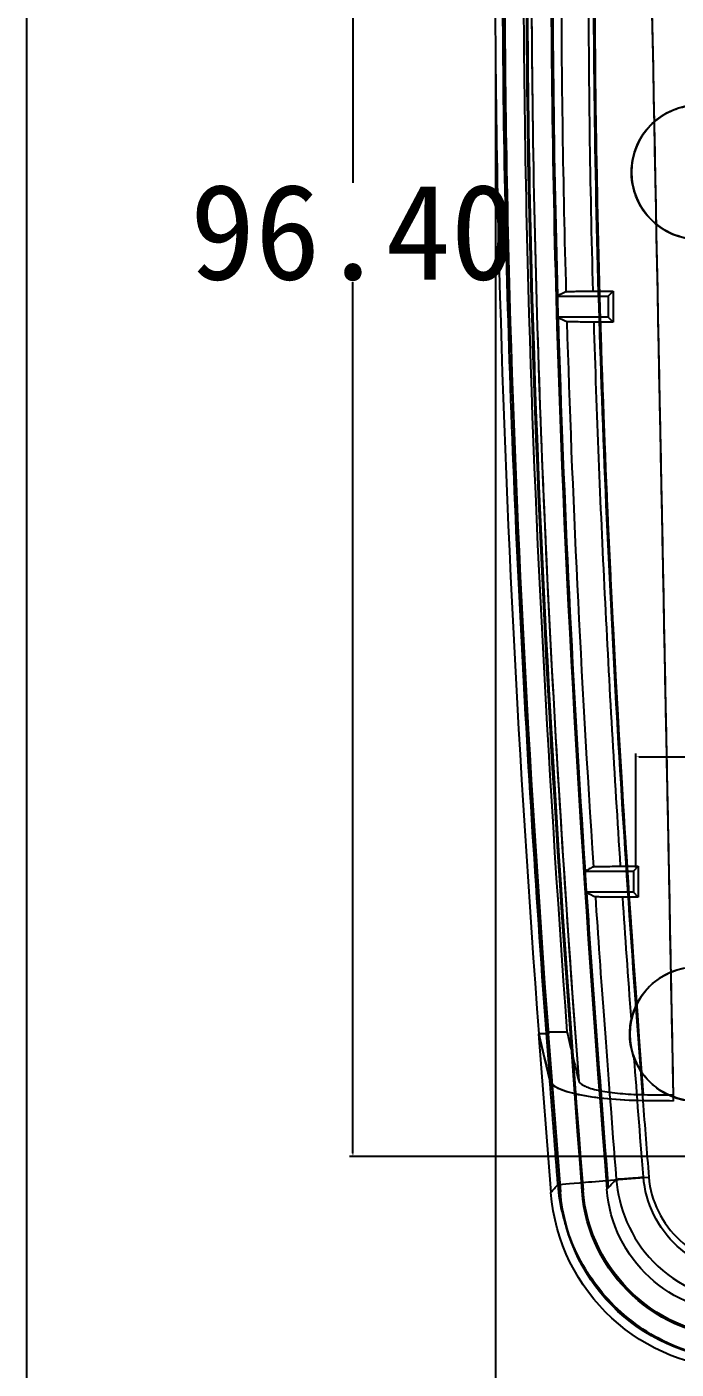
# Model space of a CAD drawing. Header units: inches. Extents: x -850 to 339, y -315 to 884.
# Drawn here: x -735.5 to -701.6, y 413.7 to 483.7 of the extents above; entities that cross this region are included whole.
import ezdxf

# ---------------------------------------------------------------- set-up
doc = ezdxf.new("R2010")
doc.units = ezdxf.units.IN
doc.header["$MEASUREMENT"] = 0
for name, color, linetype in [('VE200I1104$0000000000011', 255, 'Continuous'), ('VE200I1123$0000000000011', 255, 'Continuous'), ('VE200I1165$0000000000011', 255, 'Continuous'), ('VE200I1167$0000000000011', 255, 'Continuous'), ('VE200I1169$0000000000011', 255, 'Continuous'), ('VE200I1170$0000000000011', 255, 'Continuous'), ('VE200I1171$0000000000011', 255, 'Continuous'), ('VE200I1172$0000000000011', 255, 'Continuous'), ('VE200I12$0000000000011', 255, 'Continuous'), ('VE200I1325$0011000001011', 255, 'Continuous'), ('VE200I1326$0000000000011', 255, 'Continuous'), ('VE200I1327$0011000001011', 255, 'Continuous'), ('VE200I1328$1000000100011', 255, 'Continuous'), ('VE200I1329$1011000101011', 255, 'Continuous'), ('VE200I1335$0000000000011', 255, 'Continuous'), ('VE200I1336$0000000000011', 255, 'Continuous'), ('VE200I1344$0000000000011', 255, 'Continuous'), ('VE200I1345$0000000000011', 255, 'Continuous'), ('VE200I1346$0000000000011', 255, 'Continuous'), ('VE200I1357$0000000000011', 255, 'Continuous'), ('VE200I1358$0000000000011', 255, 'Continuous'), ('VE200I1359$0000000000011', 255, 'Continuous'), ('VE200I1360$0000000000011', 255, 'Continuous'), ('VE200I1361$0000000000011', 255, 'Continuous'), ('VE200I1362$0000000000011', 255, 'Continuous'), ('VE200I1363$0000000000011', 255, 'Continuous'), ('VE200I1364$0000000000011', 255, 'Continuous'), ('VE200I1365$0000000000011', 255, 'Continuous'), ('VE200I1366$0000000000011', 255, 'Continuous'), ('VE200I1413$0000000000011', 255, 'Continuous'), ('VE200I1414$0000000000011', 255, 'Continuous'), ('VE200I1415$0000000000011', 255, 'Continuous'), ('VE200I1416$0000000000011', 255, 'Continuous'), ('VE200I1417$0000000000011', 255, 'Continuous'), ('VE200I1418$0000000000011', 255, 'Continuous'), ('VE200I1419$0000000000011', 255, 'Continuous'), ('VE200I1420$0000000000011', 255, 'Continuous'), ('VE200I1421$0000000000011', 255, 'Continuous'), ('VE200I1422$0000000000011', 255, 'Continuous'), ('VE200I17$1011000101011', 255, 'Continuous'), ('VE200I18$1001000100011', 255, 'Continuous'), ('VE200I19$1011000101011', 255, 'Continuous'), ('VE200I22$0011000001011', 255, 'Continuous'), ('VE200I23$0000000000011', 255, 'Continuous'), ('VE200I3$1011010101011', 255, 'Continuous'), ('VE200I4$0010000001011', 255, 'Continuous'), ('VE200I41$0000000000011', 255, 'Continuous'), ('VE200I42$0000000000011', 255, 'Continuous'), ('VE200I43$1001000100011', 255, 'Continuous'), ('VE200I44$1011000101011', 255, 'Continuous'), ('VE200I45$0000000000011', 255, 'Continuous'), ('VE200I46$0000000000011', 255, 'Continuous'), ('VE200I47$0000000000011', 255, 'Continuous'), ('VE200I48$0000000000011', 255, 'Continuous'), ('VE200I5$0000000000011', 255, 'Continuous'), ('VE200I502$0000000000011', 255, 'Continuous'), ('VE200I503$0000000000011', 255, 'Continuous'), ('VE200I504$0000000000011', 255, 'Continuous'), ('VE200I509$0000000000011', 255, 'Continuous'), ('VE200I54$0000000000111', 255, 'Continuous'), ('VE200I548$0000000000011', 255, 'Continuous'), ('VE200I549$0000000000011', 255, 'Continuous'), ('VE200I550$0100100000011', 255, 'Continuous'), ('VE200I555$0000000000111', 255, 'Continuous'), ('VE200I556$0000000000011', 255, 'Continuous'), ('VE200I557$0000000000011', 255, 'Continuous'), ('VE200I558$0000000000011', 255, 'Continuous'), ('VE200I559$0000000000011', 255, 'Continuous'), ('VE200I560$0000000000011', 255, 'Continuous'), ('VE200I561$0000000000011', 255, 'Continuous'), ('VE200I562$0000000000011', 255, 'Continuous'), ('VE200I563$0000000000011', 255, 'Continuous'), ('VE200I564$0000000000011', 255, 'Continuous'), ('VE200I565$0000000000011', 255, 'Continuous'), ('VE200I59$0000000000011', 255, 'Continuous'), ('VE200I592$0000000000111', 255, 'Continuous'), ('VE200I593$0000000000011', 255, 'Continuous'), ('VE200I608$1000000100011', 255, 'Continuous'), ('VE200I609$1001000100011', 255, 'Continuous'), ('VE200I61$1001010100011', 255, 'Continuous'), ('VE200I610$1011000101011', 255, 'Continuous'), ('VE200I611$1011000101011', 255, 'Continuous'), ('VE200I626$0000000000011', 255, 'Continuous'), ('VE200I630$1011000101011', 255, 'Continuous'), ('VE200I640$1011000101011', 255, 'Continuous'), ('VE200I641$1011000101011', 255, 'Continuous'), ('VE200I642$1011000101011', 255, 'Continuous'), ('VE200I643$1011000101011', 255, 'Continuous'), ('VE200I644$1011000101011', 255, 'Continuous'), ('VE200I646$0011000001011', 255, 'Continuous'), ('VE200I647$0011000001011', 255, 'Continuous'), ('VE200I691$0011000001011', 255, 'Continuous'), ('VE200I699$0000000000111', 255, 'Continuous'), ('VE200I701$0000000000011', 255, 'Continuous'), ('VE200I711$0000000000011', 255, 'Continuous'), ('VE200I714$0011000001011', 255, 'Continuous'), ('VE200I768$0000000000011', 255, 'Continuous'), ('VE200I769$0000000000011', 255, 'Continuous'), ('VE200I865$0000000000011', 255, 'Continuous'), ('VE200I867$0011000001011', 255, 'Continuous'), ('VE200I868$0011000001011', 255, 'Continuous'), ('VE200I912$0000000000011', 255, 'Continuous'), ('VE200I913$0000000000011', 255, 'Continuous'), ('VE200I914$0000000000011', 255, 'Continuous'), ('VE200I915$0000000000011', 255, 'Continuous'), ('VE200I940$1011000101011', 255, 'Continuous')]:
    doc.layers.add(name, color=color, linetype=linetype)
doc.dimstyles.get("Standard").update_dxf_attribs({"dimtxt": 5, "dimasz": 0.18, "dimexe": 0.18, "dimexo": 0.0625, "dimgap": 0.09, "dimtad": 0, "dimtih": 1, "dimtoh": 1, "dimzin": 0, "dimdsep": 46, "dimtxsty": 'Standard', "dimcen": 0.09, "dimclrt": 3, "dimadec": 0, "dimazin": 0, "dimtfac": 1, "dimtofl": 0, "dimtmove": 0, "dimatfit": 3, "dimfxl": 0, "dimtolj": 1, "dimtzin": 0, "dimarcsym": 0})

# ---------------------------------------------------------------- blocks, each defined once
blk = doc.blocks.new('*D51')
at = {"color": 0, "lineweight": -2}
for p, q in [((-711.048, 482.323), (-711.048, 390.817)), ((-629.379, 479.825), (-629.379, 390.817)), ((-710.868, 390.997), (-679.47, 390.997)), ((-629.559, 390.997), (-660.957, 390.997))]:
    blk.add_line(p, q, dxfattribs=at)
at = {"color": 0}
for points in [[(-710.868, 391.027), (-710.868, 390.967), (-711.048, 390.997)], [(-629.559, 391.027), (-629.559, 390.967), (-629.379, 390.997)]]:
    blk.add_solid(points, dxfattribs=at)
at = {"layer": 'Defpoints', "color": 0}
for p in [(-711.048, 482.386, 0.5), (-629.379, 479.888, 0.5), (-629.379, 390.997)]:
    blk.add_point(p, dxfattribs=at)
at = {"color": 3, "insert": (-670.213, 390.997), "char_height": 5, "attachment_point": 5}
blk.add_mtext('\\A1;81.67', dxfattribs=at)
blk = doc.blocks.new('*D49')
at = {"color": 0, "lineweight": -2}
for p, q in [((-670.263, 521.158), (-718.667, 521.158)), ((-718.487, 520.978), (-718.487, 475.547)), ((-718.487, 424.936), (-718.487, 470.367)), ((-670.263, 424.756), (-718.667, 424.756))]:
    blk.add_line(p, q, dxfattribs=at)
at = {"color": 0}
for points in [[(-718.517, 520.978), (-718.457, 520.978), (-718.487, 521.158)], [(-718.517, 424.936), (-718.457, 424.936), (-718.487, 424.756)]]:
    blk.add_solid(points, dxfattribs=at)
at = {"layer": 'Defpoints', "color": 0}
for p in [(-718.487, 521.158), (-670.2, 521.158, 15), (-670.2, 424.756, 15)]:
    blk.add_point(p, dxfattribs=at)
at = {"color": 3, "insert": (-718.487, 472.957), "char_height": 5, "attachment_point": 5}
blk.add_mtext('\\A1;96.40', dxfattribs=at)
blk = doc.blocks.new('*D43')
at = {"color": 0, "lineweight": -2}
for p, q in [((-703.722, 439.831), (-703.722, 445.787)), ((-703.542, 445.607), (-679.521, 445.607)), ((-636.987, 445.607), (-661.008, 445.607)), ((-636.807, 439.152), (-636.807, 445.787))]:
    blk.add_line(p, q, dxfattribs=at)
at = {"color": 0}
for points in [[(-703.542, 445.637), (-703.542, 445.577), (-703.722, 445.607)], [(-636.987, 445.637), (-636.987, 445.577), (-636.807, 445.607)]]:
    blk.add_solid(points, dxfattribs=at)
at = {"layer": 'Defpoints', "color": 0}
for p in [(-636.807, 445.607), (-703.722, 439.768, 7.484), (-636.807, 439.089, 14.867)]:
    blk.add_point(p, dxfattribs=at)
at = {"color": 3, "insert": (-670.265, 445.607), "char_height": 5, "attachment_point": 5}
blk.add_mtext('\\A1;66.91', dxfattribs=at)

msp = doc.modelspace()

# ---------------------------------------------------------------- linework, layer by layer
at = {"color": 1}
msp.add_lwpolyline([(-735.501, 798.518), (-320.916, 798.518), (-320.916, 112.781), (-735.501, 112.781)], close=True, dxfattribs=at)
at = {"layer": 'VE200I1104$0000000000011', "color": 9, "extrusion": (-0.078475, 0.996908, -0.003884)}
msp.add_arc((667.834, 2.237, 477.569), 1.5, 2.00001, 87.1753, dxfattribs=at)
at = {"layer": 'VE200I1123$0000000000011', "color": 9, "extrusion": (0, 0, -1)}
msp.add_ellipse((-698.182, 423.679, -12.5), major_axis=(-6.456, -6.984), ratio=0.998871, start_param=5.537644, end_param=7.028729, dxfattribs=at)
at = {"layer": 'VE200I1165$0000000000011', "color": 9}
msp.add_open_spline([(-700.667, 472.611, 2.007), (-701.058, 472.635, 1.989), (-701.451, 472.727, 1.971), (-701.812, 472.879, 1.954), (-702.174, 473.032, 1.937), (-702.513, 473.249, 1.921), (-702.804, 473.512, 1.906), (-703.094, 473.776, 1.892), (-703.343, 474.093, 1.88), (-703.53, 474.438, 1.871), (-703.716, 474.782, 1.861), (-703.846, 475.164, 1.855), (-703.908, 475.551, 1.852), (-703.97, 475.937, 1.849), (-703.966, 476.34, 1.849), (-703.896, 476.725, 1.852), (-703.827, 477.11, 1.856), (-703.69, 477.488, 1.863), (-703.498, 477.829, 1.872), (-703.305, 478.169, 1.882), (-703.051, 478.481, 1.894), (-702.756, 478.739, 1.909), (-702.462, 478.997, 1.923), (-702.118, 479.207, 1.94), (-701.755, 479.353, 1.957), (-701.45, 479.475, 1.971), (-701.125, 479.555, 1.986), (-700.799, 479.587, 2.001)], degree=3, knots=[0, 0, 0, 0, 0.113362, 0.113362, 0.113362, 0.226726, 0.226726, 0.226726, 0.34004, 0.34004, 0.34004, 0.453225, 0.453225, 0.453225, 0.566286, 0.566286, 0.566286, 0.679293, 0.679293, 0.679293, 0.792351, 0.792351, 0.792351, 0.905531, 0.905531, 0.905531, 1, 1, 1, 1], dxfattribs=at)
at = {"layer": 'VE200I1167$0000000000011', "color": 9, "extrusion": (0, 0, -1)}
msp.add_circle((700.452, 476.104, 4.4), 3.5, dxfattribs=at)
at = {"layer": 'VE200I1169$0000000000011', "color": 9}
msp.add_open_spline([(-699.819, 427.718, 2.045), (-700.203, 427.638, 2.028), (-700.606, 427.622, 2.01), (-700.995, 427.673, 1.992), (-701.383, 427.724, 1.974), (-701.769, 427.843, 1.956), (-702.119, 428.019, 1.939), (-702.469, 428.196, 1.923), (-702.793, 428.436, 1.907), (-703.065, 428.719, 1.894), (-703.336, 429.002, 1.88), (-703.563, 429.335, 1.869), (-703.725, 429.692, 1.861), (-703.754, 429.755, 1.859), (-703.78, 429.818, 1.858), (-703.805, 429.882, 1.857)], degree=3, knots=[0, 0, 0, 0, 0.239715, 0.239715, 0.239715, 0.479429, 0.479429, 0.479429, 0.719136, 0.719136, 0.719136, 0.958665, 0.958665, 0.958665, 1, 1, 1, 1], dxfattribs=at)
at = {"layer": 'VE200I1170$0000000000011', "color": 9}
msp.add_open_spline([(-703.805, 429.882, 1.857), (-703.946, 430.247, 1.85), (-704.026, 430.641, 1.837), (-704.039, 431.033, 1.838), (-704.048, 431.325, 1.839), (-704.02, 431.621, 1.846), (-703.956, 431.906, 1.849)], degree=3, knots=[0, 0, 0, 0, 0.573921, 0.573921, 0.573921, 1, 1, 1, 1], dxfattribs=at)
at = {"layer": 'VE200I1171$0000000000011', "color": 9}
msp.add_open_spline([(-703.956, 431.906, 1.849), (-703.871, 432.288, 1.854), (-703.718, 432.661, 1.861), (-703.511, 432.993, 1.872), (-703.305, 433.325, 1.882), (-703.037, 433.627, 1.895), (-702.732, 433.872, 1.91), (-702.427, 434.117, 1.925), (-702.075, 434.313, 1.942), (-701.706, 434.443, 1.959), (-701.337, 434.574, 1.976), (-700.94, 434.642, 1.995), (-700.548, 434.643, 2.012), (-700.347, 434.644, 2.022), (-700.146, 434.627, 2.031), (-699.949, 434.593, 2.039)], degree=3, knots=[0, 0, 0, 0, 0.221779, 0.221779, 0.221779, 0.443545, 0.443545, 0.443545, 0.665496, 0.665496, 0.665496, 0.887692, 0.887692, 0.887692, 1, 1, 1, 1], dxfattribs=at)
at = {"layer": 'VE200I1172$0000000000011', "color": 9, "extrusion": (0, 0, -1)}
msp.add_circle((700.54, 431.143, 4.4), 3.5, dxfattribs=at)
at = {"layer": 'VE200I12$0000000000011', "color": 30}
msp.add_open_spline([(-709.042, 516.948, -13), (-709.182, 509.802, -13), (-709.406, 502.658, -13), (-709.635, 488.364, -13), (-709.592, 481.218, -13), (-709.131, 459.781, -13), (-708.359, 445.511, -13), (-707.315, 431.255, -13)], degree=3, knots=[0, 0, 0, 0, 0.25, 0.25, 0.5, 0.5, 1, 1, 1, 1], dxfattribs=at)
at = {"layer": 'VE200I1325$0011000001011', "color": 9}
msp.add_open_spline([(-709.042, 516.948, -13), (-709.182, 509.802, -13), (-709.406, 502.658, -13), (-709.635, 488.364, -13), (-709.592, 481.218, -13), (-709.131, 459.781, -13), (-708.359, 445.511, -13), (-707.315, 431.255, -13)], degree=3, knots=[0, 0, 0, 0, 0.25, 0.25, 0.5, 0.5, 1, 1, 1, 1], dxfattribs=at)
at = {"layer": 'VE200I1326$0000000000011', "color": 9}
msp.add_open_spline([(-707.315, 431.255, -13), (-707.114, 430.411, -9.027), (-706.91, 429.56, -5.026), (-706.705, 428.704, -0.995)], degree=3, dxfattribs=at)
at = {"layer": 'VE200I1327$0011000001011', "color": 9}
msp.add_line((-708.319, 431.255, -13), (-708.294, 431.149, -12.5), dxfattribs=at)
at = {"layer": 'VE200I1328$1000000100011', "color": 9}
msp.add_line((-708.294, 431.149, -12.5), (-708.792, 431.149, -12.5), dxfattribs=at)
at = {"layer": 'VE200I1329$1011000101011', "color": 9}
msp.add_line((-708.795, 431.149, -12.5), (-708.202, 428.693, -0.943), dxfattribs=at)
at = {"layer": 'VE200I1335$0000000000011', "color": 9, "extrusion": (0.999808, 0.019598, 0)}
msp.add_ellipse((-670.2, -1182.903, -667.429), major_axis=(670.629, -34213.155), ratio=0.019598, start_param=4.662574, end_param=4.665288, dxfattribs=at)
at = {"layer": 'VE200I1336$0000000000011', "color": 9}
msp.add_line((-701.776, 427.97, 2.456), (-701.77, 427.651, 3.958), dxfattribs=at)
at = {"layer": 'VE200I1344$0000000000011', "color": 9}
msp.add_open_spline([(-703.315, 427.986, 2.382), (-704.446, 442.699, 2.326), (-705.304, 457.439, 2.281), (-705.85, 479.658, 2.252), (-705.913, 487.126, 2.248), (-705.754, 498.328, 2.257), (-705.652, 502.061, 2.262), (-705.464, 509.527, 2.272), (-705.382, 513.261, 2.277), (-705.31, 516.994, 2.28)], degree=3, knots=[0, 0, 0, 0, 0.497, 0.497, 0.7485, 0.7485, 0.87425, 0.87425, 1, 1, 1, 1], dxfattribs=at)
at = {"layer": 'VE200I1345$0000000000011', "color": 9}
msp.add_open_spline([(-708.624, 517.062, -1.093), (-708.696, 513.333, -1.097), (-708.776, 509.608, -1.101), (-708.964, 502.156, -1.111), (-709.065, 498.406, -1.116), (-709.225, 487.118, -1.124), (-709.162, 479.612, -1.121), (-708.623, 457.606, -1.093), (-707.796, 443.134, -1.049), (-706.705, 428.704, -0.995)], degree=3, knots=[0, 0, 0, 0, 0.127155, 0.127155, 0.25431, 0.25431, 0.508619, 0.508619, 1, 1, 1, 1], dxfattribs=at)
at = {"layer": 'VE200I1346$0000000000011', "color": 9}
msp.add_open_spline([(-706.705, 428.704, -0.995), (-706.684, 428.618, -0.593), (-706.592, 428.532, -0.189), (-706.436, 428.453, 0.184), (-706.281, 428.374, 0.557), (-706.058, 428.299, 0.909), (-705.784, 428.235, 1.21), (-705.512, 428.171, 1.511), (-705.182, 428.116, 1.769), (-704.821, 428.075, 1.962), (-704.467, 428.035, 2.152), (-704.074, 428.007, 2.284), (-703.675, 427.994, 2.346), (-703.556, 427.99, 2.364), (-703.435, 427.987, 2.376), (-703.315, 427.986, 2.382)], degree=3, knots=[0, 0, 0, 0, 0.234245, 0.234245, 0.234245, 0.468495, 0.468495, 0.468495, 0.702374, 0.702374, 0.702374, 0.932217, 0.932217, 0.932217, 1, 1, 1, 1], dxfattribs=at)
at = {"layer": 'VE200I1357$0000000000011', "color": 9}
msp.add_line((-704.903, 469.896, 1.801), (-704.903, 468.283, 1.801), dxfattribs=at)
at = {"layer": 'VE200I1358$0000000000011', "color": 9}
msp.add_line((-704.903, 468.283, 1.801), (-705.159, 468.539, -12.9), dxfattribs=at)
at = {"layer": 'VE200I1359$0000000000011', "color": 9, "extrusion": (9.19602e-14, -0.999848, -0.017452)}
msp.add_ellipse((-670.2, 479.964, -667.429), major_axis=(0, -11.697, 670.129), ratio=0.999848, start_param=0.051808, end_param=0.053303, dxfattribs=at)
at = {"layer": 'VE200I1360$0000000000011', "color": 9}
msp.add_open_spline([(-705.903, 468.284, 1.748), (-706.071, 468.284, 1.739), (-706.239, 468.284, 1.701), (-706.395, 468.286, 1.637), (-706.55, 468.287, 1.573), (-706.697, 468.288, 1.482), (-706.822, 468.29, 1.37), (-706.948, 468.292, 1.258), (-707.056, 468.294, 1.123), (-707.137, 468.297, 0.976), (-707.218, 468.3, 0.829), (-707.275, 468.302, 0.666), (-707.304, 468.305, 0.5), (-707.315, 468.307, 0.435), (-707.321, 468.308, 0.369), (-707.324, 468.309, 0.303)], degree=3, knots=[0, 0, 0, 0, 0.227853, 0.227853, 0.227853, 0.455704, 0.455704, 0.455704, 0.68359, 0.68359, 0.68359, 0.911433, 0.911433, 0.911433, 1, 1, 1, 1], dxfattribs=at)
at = {"layer": 'VE200I1361$0000000000011', "color": 9}
msp.add_open_spline([(-707.369, 469.87, 0.3), (-707.363, 469.873, 0.468), (-707.328, 469.876, 0.637), (-707.267, 469.878, 0.793), (-707.206, 469.881, 0.95), (-707.118, 469.884, 1.098), (-707.008, 469.886, 1.225), (-706.899, 469.888, 1.352), (-706.766, 469.89, 1.462), (-706.621, 469.891, 1.546), (-706.476, 469.893, 1.63), (-706.314, 469.894, 1.69), (-706.149, 469.894, 1.722), (-706.083, 469.895, 1.734), (-706.017, 469.895, 1.742), (-705.95, 469.895, 1.746)], degree=3, knots=[0, 0, 0, 0, 0.22761, 0.22761, 0.22761, 0.455222, 0.455222, 0.455222, 0.682809, 0.682809, 0.682809, 0.910435, 0.910435, 0.910435, 1, 1, 1, 1], dxfattribs=at)
at = {"layer": 'VE200I1362$0000000000011', "color": 9, "extrusion": (-9.1031e-14, 0.999848, -0.017452)}
msp.add_ellipse((-670.2, 458.214, -667.429), major_axis=(0, -11.697, -670.129), ratio=0.999848, start_param=3.08822, end_param=3.089785, dxfattribs=at)
at = {"layer": 'VE200I1363$0000000000011', "color": 9}
msp.add_line((-704.903, 469.896, 1.801), (-705.159, 469.639, -12.9), dxfattribs=at)
at = {"layer": 'VE200I1364$0000000000011', "color": 9}
msp.add_line((-707.824, 469.639, -12.9), (-705.159, 469.639, -12.9), dxfattribs=at)
at = {"layer": 'VE200I1365$0000000000011', "color": 9}
msp.add_line((-705.159, 469.639, -12.9), (-705.159, 468.539, -12.9), dxfattribs=at)
at = {"layer": 'VE200I1366$0000000000011', "color": 9}
msp.add_line((-705.159, 468.539, -12.9), (-707.792, 468.539, -12.9), dxfattribs=at)
at = {"layer": 'VE200I1413$0000000000011', "color": 9}
msp.add_line((-703.593, 439.897, 1.867), (-703.593, 438.281, 1.867), dxfattribs=at)
at = {"layer": 'VE200I1414$0000000000011', "color": 9}
msp.add_line((-703.593, 438.281, 1.867), (-703.851, 438.539, -12.9), dxfattribs=at)
at = {"layer": 'VE200I1415$0000000000011', "color": 9, "extrusion": (0, -0.999848, -0.017452)}
msp.add_ellipse((-670.2, 449.964, -667.429), major_axis=(0, -11.697, 670.129), ratio=0.999848, start_param=0.049851, end_param=0.051068, dxfattribs=at)
at = {"layer": 'VE200I1416$0000000000011', "color": 9}
msp.add_open_spline([(-704.408, 438.282, 1.826), (-704.576, 438.282, 1.818), (-704.745, 438.283, 1.78), (-704.902, 438.284, 1.716), (-705.058, 438.285, 1.652), (-705.205, 438.287, 1.56), (-705.331, 438.289, 1.448), (-705.457, 438.291, 1.337), (-705.566, 438.293, 1.201), (-705.648, 438.296, 1.054), (-705.729, 438.298, 0.907), (-705.787, 438.301, 0.743), (-705.815, 438.304, 0.577), (-705.826, 438.305, 0.512), (-705.833, 438.306, 0.446), (-705.835, 438.307, 0.38)], degree=3, knots=[0, 0, 0, 0, 0.228061, 0.228061, 0.228061, 0.456124, 0.456124, 0.456124, 0.684117, 0.684117, 0.684117, 0.9117, 0.9117, 0.9117, 1, 1, 1, 1], dxfattribs=at)
at = {"layer": 'VE200I1417$0000000000011', "color": 9}
msp.add_open_spline([(-705.939, 439.871, 0.375), (-705.933, 439.874, 0.542), (-705.899, 439.877, 0.711), (-705.838, 439.88, 0.867), (-705.777, 439.882, 1.023), (-705.688, 439.885, 1.171), (-705.579, 439.887, 1.298), (-705.47, 439.889, 1.426), (-705.338, 439.891, 1.536), (-705.193, 439.893, 1.62), (-705.048, 439.894, 1.704), (-704.886, 439.895, 1.764), (-704.721, 439.896, 1.796), (-704.653, 439.896, 1.809), (-704.584, 439.896, 1.817), (-704.515, 439.896, 1.821)], degree=3, knots=[0, 0, 0, 0, 0.226744, 0.226744, 0.226744, 0.453481, 0.453481, 0.453481, 0.68033, 0.68033, 0.68033, 0.90759, 0.90759, 0.90759, 1, 1, 1, 1], dxfattribs=at)
at = {"layer": 'VE200I1418$0000000000011', "color": 9, "extrusion": (-1.08512e-13, 0.999848, -0.017452)}
msp.add_ellipse((-670.2, 428.214, -667.429), major_axis=(0, -11.697, -670.129), ratio=0.999848, start_param=3.090364, end_param=3.091741, dxfattribs=at)
at = {"layer": 'VE200I1419$0000000000011', "color": 9}
msp.add_line((-703.593, 439.897, 1.867), (-703.851, 439.639, -12.9), dxfattribs=at)
at = {"layer": 'VE200I1420$0000000000011', "color": 9}
msp.add_line((-706.386, 439.639, -12.9), (-703.851, 439.639, -12.9), dxfattribs=at)
at = {"layer": 'VE200I1421$0000000000011', "color": 9}
msp.add_line((-703.851, 439.639, -12.9), (-703.851, 438.539, -12.9), dxfattribs=at)
at = {"layer": 'VE200I1422$0000000000011', "color": 9}
msp.add_line((-703.851, 438.539, -12.9), (-706.313, 438.539, -12.9), dxfattribs=at)
at = {"layer": 'VE200I17$1011000101011', "color": 30}
msp.add_open_spline([(-710.543, 516.109, -12.5), (-710.685, 509.025, -12.5), (-710.909, 501.942, -12.5), (-711.119, 487.772, -12.5), (-711.069, 480.686, -12.5), (-710.599, 459.437, -12.5), (-709.833, 445.282, -12.5), (-708.79, 431.149, -12.5)], degree=3, knots=[0, 0, 0, 0, 0.25, 0.25, 0.5, 0.5, 1, 1, 1, 1], dxfattribs=at)
at = {"layer": 'VE200I18$1001000100011', "color": 30}
msp.add_open_spline([(-708.79, 431.149, -12.5), (-708.6, 430.353, -8.755), (-708.403, 429.534, -4.903), (-708.201, 428.693, -0.943)], degree=3, dxfattribs=at)
at = {"layer": 'VE200I19$1011000101011', "color": 30}
msp.add_open_spline([(-708.201, 428.693, -0.943), (-708.753, 435.971, -0.97), (-709.719, 450.54, -1.019), (-710.457, 468.775, -1.061), (-710.687, 483.373, -1.063), (-710.655, 494.323, -1.055), (-710.4, 505.27, -1.051), (-710.213, 512.567, -1.045), (-710.14, 516.216, -1.041)], degree=3, knots=[0, 0, 0, 0, 0.25, 0.5, 0.625, 0.75, 0.875, 1, 1, 1, 1], dxfattribs=at)
at = {"layer": 'VE200I22$0011000001011', "color": 30}
msp.add_open_spline([(-710.06, 516.094, -13), (-710.201, 509.019, -13), (-710.426, 501.946, -13), (-710.635, 487.794, -13), (-710.586, 480.719, -13), (-710.118, 459.496, -13), (-709.354, 445.368, -13), (-708.313, 431.255, -13)], degree=3, knots=[0, 0, 0, 0, 0.25, 0.25, 0.5, 0.5, 1, 1, 1, 1], dxfattribs=at)
at = {"layer": 'VE200I23$0000000000011', "color": 30}
msp.add_open_spline([(-708.313, 431.255, -13), (-708.311, 431.247, -12.958), (-708.309, 431.238, -12.917), (-708.305, 431.22, -12.833), (-708.303, 431.211, -12.792), (-708.299, 431.193, -12.708), (-708.296, 431.185, -12.667), (-708.292, 431.167, -12.583), (-708.29, 431.158, -12.542), (-708.288, 431.149, -12.5)], degree=3, knots=[0, 0, 0, 0, 0.249998, 0.249998, 0.499999, 0.499999, 0.749999, 0.749999, 1, 1, 1, 1], dxfattribs=at)
at = {"layer": 'VE200I3$1011010101011', "color": 30}
msp.add_open_spline([(-705.406, 516.116, 3.777), (-705.48, 512.429, 3.773), (-705.676, 505.054, 3.763), (-705.933, 493.991, 3.749), (-705.957, 482.925, 3.748), (-705.705, 468.172, 3.762), (-704.931, 449.744, 3.802), (-703.927, 435.022, 3.854), (-703.358, 427.667, 3.882)], degree=3, knots=[0, 0, 0, 0, 0.125, 0.25, 0.375, 0.5, 0.75, 1, 1, 1, 1], dxfattribs=at)
at = {"layer": 'VE200I4$0010000001011', "color": 30}
msp.add_open_spline([(-710.042, 516.099, -12.5), (-710.184, 509.015, -12.5), (-710.409, 501.932, -12.5), (-710.618, 487.762, -12.5), (-710.568, 480.677, -12.5), (-710.098, 459.426, -12.5), (-709.331, 445.28, -12.5), (-708.288, 431.149, -12.5)], degree=3, knots=[0, 0, 0, 0, 0.25, 0.25, 0.5, 0.5, 1, 1, 1, 1], dxfattribs=at)
at = {"layer": 'VE200I41$0000000000011', "color": 30}
msp.add_open_spline([(-708.624, 517.062, -1.093), (-708.696, 513.378, -1.096), (-708.881, 506.011, -1.103), (-709.148, 494.96, -1.12), (-709.195, 483.906, -1.125), (-708.97, 469.169, -1.109), (-708.234, 450.759, -1.072), (-707.26, 436.052, -1.023), (-706.705, 428.704, -0.995)], degree=3, knots=[0, 0, 0, 0, 0.125, 0.25, 0.375, 0.5, 0.75, 1, 1, 1, 1], dxfattribs=at)
at = {"layer": 'VE200I42$0000000000011', "color": 30}
msp.add_line((-701.776, 427.97, 2.456), (-701.77, 427.651, 3.958), dxfattribs=at)
at = {"layer": 'VE200I43$1001000100011', "color": 30, "extrusion": (8.87953e-16, -0.978148, -0.207912)}
msp.add_ellipse((-670.2, 570.358, -667.429), major_axis=(0, -142.865, 672.129), ratio=0.978148, start_param=0.046986, end_param=0.049353, dxfattribs=at)
at = {"layer": 'VE200I44$1011000101011', "color": 30}
msp.add_open_spline([(-703.358, 427.667, 3.882), (-704.63, 427.68, 3.819), (-705.843, 427.798, 3.264), (-707.601, 428.174, 1.497), (-708.137, 428.428, 0.3), (-708.201, 428.693, -0.943)], degree=3, knots=[0, 0, 0, 0, 0.5, 0.5, 1, 1, 1, 1], dxfattribs=at)
at = {"layer": 'VE200I45$0000000000011', "color": 30}
msp.add_line((-708.313, 431.255, -13), (-707.315, 431.255, -13), dxfattribs=at)
at = {"layer": 'VE200I46$0000000000011', "color": 30}
msp.add_open_spline([(-707.315, 431.255, -13), (-707.114, 430.411, -9.028), (-706.91, 429.56, -5.026), (-706.705, 428.704, -0.995)], degree=3, dxfattribs=at)
at = {"layer": 'VE200I47$0000000000011', "color": 30}
msp.add_open_spline([(-706.705, 428.704, -0.995), (-706.684, 428.618, -0.593), (-706.592, 428.532, -0.189), (-706.436, 428.453, 0.184), (-706.281, 428.374, 0.557), (-706.058, 428.299, 0.909), (-705.784, 428.235, 1.21), (-705.512, 428.171, 1.511), (-705.182, 428.116, 1.769), (-704.821, 428.075, 1.962), (-704.467, 428.035, 2.152), (-704.074, 428.007, 2.284), (-703.675, 427.994, 2.346), (-703.556, 427.99, 2.364), (-703.435, 427.987, 2.376), (-703.315, 427.986, 2.382)], degree=3, knots=[0, 0, 0, 0, 0.234245, 0.234245, 0.234245, 0.468495, 0.468495, 0.468495, 0.702374, 0.702374, 0.702374, 0.932217, 0.932217, 0.932217, 1, 1, 1, 1], dxfattribs=at)
at = {"layer": 'VE200I48$0000000000011', "color": 30, "extrusion": (-8.87953e-16, 0.978148, 0.207912)}
msp.add_ellipse((-670.2, 570.358, -667.429), major_axis=(0, -142.547, 670.629), ratio=0.978148, start_param=6.233787, end_param=6.236084, dxfattribs=at)
at = {"layer": 'VE200I5$0000000000011', "color": 30}
msp.add_line((-708.288, 431.149, -12.5), (-708.79, 431.149, -12.5), dxfattribs=at)
at = {"layer": 'VE200I502$0000000000011', "color": 9}
msp.add_open_spline([(-703.956, 431.906, 1.849), (-704.122, 434.148, 1.841), (-704.272, 436.274, 1.833), (-704.408, 438.282, 1.826)], degree=3, dxfattribs=at)
at = {"layer": 'VE200I503$0000000000011', "color": 9}
msp.add_open_spline([(-704.515, 439.896, 1.821), (-704.67, 442.26, 1.813), (-704.963, 446.988, 1.798), (-705.344, 454.083, 1.778), (-705.664, 461.182, 1.761), (-705.831, 465.916, 1.752), (-705.903, 468.284, 1.748)], degree=3, dxfattribs=at)
at = {"layer": 'VE200I504$0000000000011', "color": 9}
msp.add_open_spline([(-705.95, 469.895, 1.746), (-706.028, 472.673, 1.742), (-706.142, 478.231, 1.735), (-706.198, 486.569, 1.732), (-706.143, 494.907, 1.735), (-706.037, 500.465, 1.741), (-705.967, 503.244, 1.745)], degree=3, dxfattribs=at)
at = {"layer": 'VE200I509$0000000000011', "color": 9, "extrusion": (-8.87953e-16, 0.978148, 0.207912)}
msp.add_ellipse((-670.2, 570.358, -667.429), major_axis=(0, -142.547, 670.629), ratio=0.978148, start_param=6.233787, end_param=6.236084, dxfattribs=at)
at = {"layer": 'VE200I54$0000000000111', "color": 30}
msp.add_open_spline([(-703.315, 427.986, 2.382), (-703.884, 435.387, 2.354), (-704.883, 450.203, 2.303), (-705.644, 468.747, 2.263), (-705.882, 483.593, 2.25), (-705.843, 494.729, 2.252), (-705.576, 505.862, 2.266), (-705.382, 513.283, 2.277), (-705.31, 516.994, 2.28)], degree=3, knots=[0, 0, 0, 0, 0.25, 0.5, 0.625, 0.75, 0.875, 1, 1, 1, 1], dxfattribs=at)
at = {"layer": 'VE200I548$0000000000011', "color": 9, "extrusion": (0.034799, 0.002315, 0.999392)}
msp.add_arc((485.016, -296.989, -36.455), 971.767, 89.967449, 90.032442, dxfattribs=at)
at = {"layer": 'VE200I549$0000000000011', "color": 9}
msp.add_line((-706.313, 438.539, -12.9), (-706.298, 438.532, -12.5), dxfattribs=at)
at = {"layer": 'VE200I550$0100100000011', "color": 9}
msp.add_open_spline([(-706.298, 438.532, -12.5), (-705.953, 433.393, -12.499), (-705.568, 428.257, -12.499), (-705.164, 423.122, -12.5)], degree=3, dxfattribs=at)
at = {"layer": 'VE200I555$0000000000111', "color": 9}
msp.add_open_spline([(-707.827, 503.492, -12.507), (-707.914, 500.017, -12.502), (-707.997, 496.541, -12.498), (-708.117, 485.258, -12.489), (-708.029, 477.45, -12.489), (-707.81, 469.647, -12.493)], degree=3, knots=[0, 0, 0, 0, 0.308136, 0.308136, 1, 1, 1, 1], dxfattribs=at)
at = {"layer": 'VE200I556$0000000000011', "color": 9}
msp.add_line((-707.81, 469.646, -12.5), (-707.824, 469.639, -12.9), dxfattribs=at)
at = {"layer": 'VE200I557$0000000000011', "color": 9, "extrusion": (0.034903, 0.001009, 0.99939)}
msp.add_arc((489.353, 3.304, -37.123), 689.775, 89.954263, 90.045672, dxfattribs=at)
at = {"layer": 'VE200I558$0000000000011', "color": 9}
msp.add_line((-707.792, 468.539, -12.9), (-707.778, 468.532, -12.5), dxfattribs=at)
at = {"layer": 'VE200I559$0000000000011', "color": 9}
msp.add_open_spline([(-707.778, 468.532, -12.5), (-707.491, 458.896, -12.494), (-707.007, 449.266, -12.494), (-706.372, 439.646, -12.5)], degree=3, dxfattribs=at)
at = {"layer": 'VE200I560$0000000000011', "color": 9}
msp.add_line((-706.372, 439.646, -12.5), (-706.386, 439.639, -12.9), dxfattribs=at)
at = {"layer": 'VE200I561$0000000000011', "color": 9}
msp.add_open_spline([(-706.301, 438.532, -12.5), (-706.146, 438.457, -8.207), (-705.991, 438.382, -3.913), (-705.835, 438.307, 0.38)], degree=3, dxfattribs=at)
at = {"layer": 'VE200I562$0000000000011', "color": 9}
msp.add_open_spline([(-705.835, 438.307, 0.38), (-705.569, 434.34, 0.394), (-705.208, 429.429, 0.412), (-704.747, 423.574, 0.435)], degree=3, dxfattribs=at)
at = {"layer": 'VE200I563$0000000000011', "color": 9}
msp.add_open_spline([(-707.324, 468.309, 0.303), (-707.058, 459.477, 0.317), (-706.601, 449.996, 0.341), (-705.939, 439.871, 0.375)], degree=3, dxfattribs=at)
at = {"layer": 'VE200I564$0000000000011', "color": 9}
msp.add_open_spline([(-705.939, 439.871, 0.375), (-706.012, 439.834, -1.771), (-706.084, 439.796, -3.917), (-706.23, 439.721, -8.208), (-706.302, 439.684, -10.354), (-706.375, 439.646, -12.5)], degree=3, knots=[0, 0, 0, 0, 0.5, 0.5, 1, 1, 1, 1], dxfattribs=at)
at = {"layer": 'VE200I565$0000000000011', "color": 9}
msp.add_open_spline([(-707.778, 468.532, -12.5), (-707.626, 468.458, -8.232), (-707.475, 468.383, -3.965), (-707.324, 468.309, 0.303)], degree=3, dxfattribs=at)
at = {"layer": 'VE200I59$0000000000011', "color": 30, "extrusion": (0.999808, 0.019598, 0)}
msp.add_ellipse((-670.2, -1182.903, -667.429), major_axis=(670.629, -34213.155), ratio=0.019598, start_param=4.662574, end_param=4.665288, dxfattribs=at)
at = {"layer": 'VE200I592$0000000000111', "color": 9}
msp.add_open_spline([(-707.385, 503.269, 0.299), (-707.455, 500.486, 0.296), (-707.574, 494.92, 0.289), (-707.64, 486.569, 0.286), (-707.567, 478.218, 0.29), (-707.446, 472.652, 0.296), (-707.369, 469.87, 0.3)], degree=3, dxfattribs=at)
at = {"layer": 'VE200I593$0000000000011', "color": 9}
msp.add_open_spline([(-707.369, 469.87, 0.3), (-707.516, 469.795, -3.967), (-707.663, 469.721, -8.233), (-707.81, 469.646, -12.5)], degree=3, dxfattribs=at)
at = {"layer": 'VE200I608$1000000100011', "color": 9, "extrusion": (0.999808, 0.019598, 0)}
msp.add_ellipse((-670.2, -1182.903, -667.429), major_axis=(672.129, -34289.68), ratio=0.019598, start_param=4.662685, end_param=4.665403, dxfattribs=at)
at = {"layer": 'VE200I609$1001000100011', "color": 9, "extrusion": (8.87953e-16, -0.978148, -0.207912)}
msp.add_ellipse((-670.2, 570.358, -667.429), major_axis=(0, -142.865, 672.129), ratio=0.978148, start_param=0.046986, end_param=0.049353, dxfattribs=at)
at = {"layer": 'VE200I61$1001010100011', "color": 30, "extrusion": (0.999808, 0.019598, 0)}
msp.add_ellipse((-670.2, -1182.903, -667.429), major_axis=(672.129, -34289.68), ratio=0.019598, start_param=4.662685, end_param=4.665403, dxfattribs=at)
at = {"layer": 'VE200I610$1011000101011', "color": 9}
msp.add_open_spline([(-703.358, 427.667, 3.882), (-703.254, 426.338, 3.887), (-703.15, 425.009, 3.892), (-703.046, 423.68, 3.897)], degree=3, dxfattribs=at)
at = {"layer": 'VE200I611$1011000101011', "color": 9}
msp.add_open_spline([(-703.046, 423.68, 3.897), (-702.996, 423.057, 3.899), (-702.651, 421.836, 3.916), (-701.515, 420.307, 3.971), (-699.889, 419.319, 4.045), (-698.643, 419.082, 4.098), (-698.02, 419.082, 4.124)], degree=3, dxfattribs=at)
at = {"layer": 'VE200I626$0000000000011', "color": 9}
msp.add_line((-708.294, 431.149, -12.5), (-707.662, 422.922, -12.5), dxfattribs=at)
at = {"layer": 'VE200I630$1011000101011', "color": 9, "extrusion": (0, 0, -1)}
msp.add_ellipse((-698.182, 423.679, -12.5), major_axis=(-6.796, -7.351), ratio=0.998871, start_param=5.53759, end_param=7.028674, dxfattribs=at)
at = {"layer": 'VE200I640$1011000101011', "color": 9}
msp.add_line((-708.795, 431.149, -12.5), (-708.161, 422.882, -12.5), dxfattribs=at)
at = {"layer": 'VE200I641$1011000101011', "color": 9}
msp.add_open_spline([(-708.161, 422.882, -12.5), (-708.036, 423.018, -8.641), (-707.912, 423.153, -4.782), (-707.787, 423.288, -0.922)], degree=3, dxfattribs=at)
at = {"layer": 'VE200I642$1011000101011', "color": 9}
msp.add_open_spline([(-707.787, 423.288, -0.922), (-707.925, 425.09, -0.929), (-708.064, 426.891, -0.936), (-708.202, 428.693, -0.943)], degree=3, dxfattribs=at)
at = {"layer": 'VE200I643$1011000101011', "color": 9, "extrusion": (8.46545e-16, -0.978148, -0.207912)}
msp.add_ellipse((-703.192, 428.73, -1.118), major_axis=(1.761, -1.003, 4.717), ratio=0.974528, start_param=0.391737, end_param=1.877753, dxfattribs=at)
at = {"layer": 'VE200I644$1011000101011', "color": 9}
msp.add_open_spline([(-707.786, 423.288, -0.922), (-707.743, 423.297, 0.316), (-706.694, 423.39, 2.752), (-704.28, 423.583, 3.837), (-703.046, 423.68, 3.897)], degree=3, dxfattribs=at)
at = {"layer": 'VE200I646$0011000001011', "color": 9}
msp.add_line((-708.319, 431.255, -13), (-707.679, 422.905, -13), dxfattribs=at)
at = {"layer": 'VE200I647$0011000001011', "color": 9}
msp.add_open_spline([(-707.679, 422.905, -13), (-707.673, 422.91, -12.833), (-707.668, 422.916, -12.667), (-707.662, 422.922, -12.5)], degree=3, dxfattribs=at)
at = {"layer": 'VE200I691$0011000001011', "color": 9, "extrusion": (0, 0, -1)}
msp.add_ellipse((-698.253, 423.603, -14.7), major_axis=(-5.64, -6.102), ratio=0.998871, start_param=5.537649, end_param=7.028707, dxfattribs=at)
at = {"layer": 'VE200I699$0000000000111', "color": 9}
msp.add_open_spline([(-707.619, 516.029, -14.7), (-707.774, 508.273, -14.7), (-708.036, 500.52, -14.7), (-708.192, 485.005, -14.7), (-708.102, 477.25, -14.7), (-707.443, 453.987, -14.7), (-706.453, 438.509, -14.7), (-705.235, 423.045, -14.7)], degree=3, knots=[0, 0, 0, 0, 0.25, 0.25, 0.5, 0.5, 1, 1, 1, 1], dxfattribs=at)
at = {"layer": 'VE200I701$0000000000011', "color": 9}
msp.add_line((-708.316, 431.255, -13), (-707.315, 431.255, -13), dxfattribs=at)
at = {"layer": 'VE200I711$0000000000011', "color": 9}
msp.add_open_spline([(-708.859, 516.071, -13), (-709.015, 508.308, -13), (-709.278, 500.547, -13), (-709.434, 485.019, -13), (-709.344, 477.256, -13), (-708.685, 453.972, -13), (-707.695, 438.479, -13), (-706.477, 423.001, -13)], degree=3, knots=[0, 0, 0, 0, 0.25, 0.25, 0.5, 0.5, 1, 1, 1, 1], dxfattribs=at)
at = {"layer": 'VE200I714$0011000001011', "color": 9, "extrusion": (0, 0, -1)}
msp.add_ellipse((-698.198, 423.662, -13), major_axis=(-6.456, -6.984), ratio=0.998871, start_param=5.537644, end_param=7.028723, dxfattribs=at)
at = {"layer": 'VE200I768$0000000000011', "color": 9}
msp.add_open_spline([(-697.826, 418.635, 2.13), (-698.511, 418.634, 2.102), (-699.876, 418.896, 2.043), (-701.657, 419.987, 1.962), (-702.897, 421.668, 1.902), (-703.272, 423.009, 1.883), (-703.327, 423.692, 1.881)], degree=3, dxfattribs=at)
at = {"layer": 'VE200I769$0000000000011', "color": 9}
msp.add_open_spline([(-703.327, 423.692, 1.881), (-703.505, 425.948, 1.872), (-703.664, 428.011, 1.864), (-703.805, 429.882, 1.857)], degree=3, dxfattribs=at)
at = {"layer": 'VE200I865$0000000000011', "color": 9, "extrusion": (0, 0, -1)}
msp.add_ellipse((-698.198, 423.662, -13), major_axis=(-5.64, -6.102), ratio=0.998871, start_param=5.537649, end_param=7.028728, dxfattribs=at)
at = {"layer": 'VE200I867$0011000001011', "color": 9}
msp.add_open_spline([(-708.919, 516.055, -14.7), (-709.075, 508.288, -14.7), (-709.338, 500.524, -14.7), (-709.493, 484.988, -14.7), (-709.403, 477.221, -14.7), (-708.743, 453.926, -14.7), (-707.751, 438.427, -14.7), (-706.532, 422.941, -14.7)], degree=3, knots=[0, 0, 0, 0, 0.25, 0.25, 0.5, 0.5, 1, 1, 1, 1], dxfattribs=at)
at = {"layer": 'VE200I868$0011000001011', "color": 9}
msp.add_open_spline([(-706.532, 422.941, -14.7), (-706.514, 422.961, -14.133), (-706.495, 422.981, -13.567), (-706.477, 423.001, -13)], degree=3, dxfattribs=at)
at = {"layer": 'VE200I912$0000000000011', "color": 9, "extrusion": (0, 0, -1)}
msp.add_ellipse((-698.253, 423.603, -14.7), major_axis=(-4.757, -5.146), ratio=0.998871, start_param=5.537632, end_param=7.028688, dxfattribs=at)
at = {"layer": 'VE200I913$0000000000011', "color": 9}
msp.add_open_spline([(-705.235, 423.045, -14.7), (-705.212, 423.07, -13.967), (-705.188, 423.096, -13.233), (-705.164, 423.122, -12.5)], degree=3, dxfattribs=at)
at = {"layer": 'VE200I914$0000000000011', "color": 9}
msp.add_open_spline([(-705.164, 423.122, -12.5), (-705.025, 423.273, -8.188), (-704.886, 423.424, -3.877), (-704.747, 423.574, 0.435)], degree=3, dxfattribs=at)
at = {"layer": 'VE200I915$0000000000011', "color": 9}
msp.add_open_spline([(-704.747, 423.574, 0.435), (-704.631, 422.103, 0.45), (-703.403, 418.914, 0.53), (-699.772, 417.134, 0.633), (-697.765, 417.135, 0.684)], degree=3, dxfattribs=at)
at = {"layer": 'VE200I940$1011000101011', "color": 9}
msp.add_open_spline([(-697.813, 414.085, -0.697), (-699.24, 414.085, -0.704), (-701.993, 414.703, -0.725), (-705.201, 416.998, -0.783), (-707.17, 420.042, -0.857), (-707.699, 422.233, -0.903), (-707.783, 423.288, -0.923)], degree=3, dxfattribs=at)

# ---------------------------------------------------------------- dimensions: what is measured, and where the dimension line sits
dim = msp.add_linear_dim(base=(-718.487, 521.158, -13), p1=(-670.2, 424.756, 2), p2=(-670.2, 521.158, 2), angle=90, dimstyle='Standard')
dim.commit()
dim.dimension.update_dxf_attribs({"geometry": '*D49', "text_midpoint": (-718.487, 472.957, -13)})
for base, p1, p2, picture, middle in [((-629.379, 390.997, -13), (-711.048, 482.386, -12.5), (-629.379, 479.888, -12.5), '*D51', (-670.213, 390.997, -13)), ((-636.80722, 445.60721, -13), (-703.72217, 439.76815, -5.51626), (-636.80722, 439.08926, 1.86748), '*D43', (-670.26469, 445.60721, -13))]:
    dim = msp.add_linear_dim(base=base, p1=p1, p2=p2, dimstyle='Standard')
    dim.commit()
    dim.dimension.update_dxf_attribs({"geometry": picture, "text_midpoint": middle})

doc.saveas('drawing.dxf')
